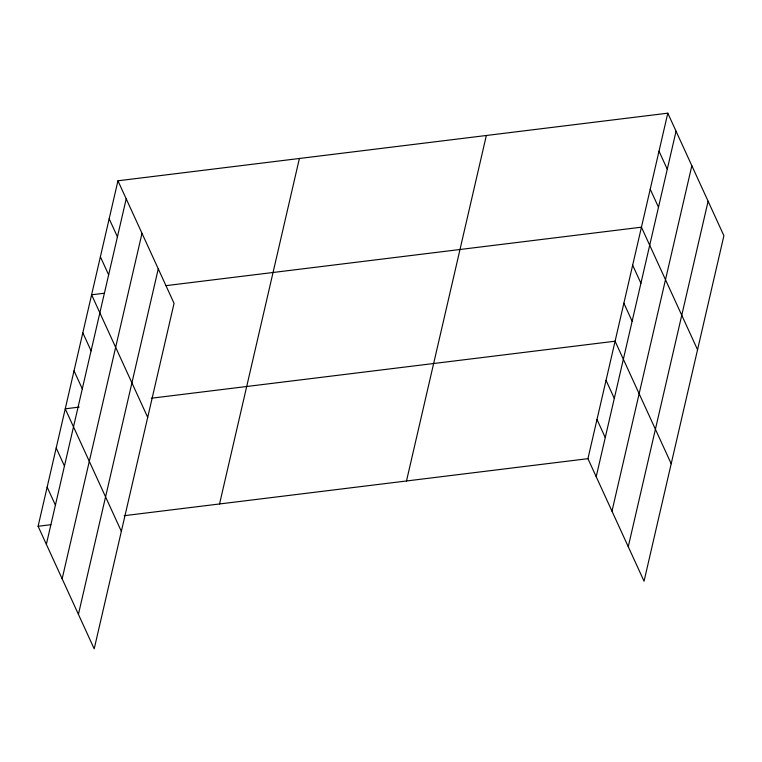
<?xml version="1.0" encoding="UTF-8"?>
<svg xmlns="http://www.w3.org/2000/svg" width="762" height="762" viewBox="0 0 762 762"><rect width="100%" height="100%" fill="white"/><g stroke="black" fill="none" stroke-linecap="round" stroke-linejoin="round"><path stroke-width="1.14" d="M117.948 180.794L174.06 303.333L94.202 648.824L38.1 526.275L117.948 180.794L667.798 113.176L723.9 235.725L644.052 581.206L587.94 458.667L667.798 113.176M46.358 544.316L126.206 198.834M62.151 578.806L141.999 233.315M78.419 614.334L158.267 268.853M219.551 503.968L299.399 158.477M406.498 480.974L486.347 135.493M596.208 476.707L676.056 131.216M611.991 511.197L691.839 165.706M628.259 546.725L708.108 201.235M104.394 293.227L91.602 294.799L147.704 417.347M166.04 285.645L641.442 227.19L697.554 349.729M79.21 407.099L65.246 408.813L121.358 531.352M151.324 398.231L615.096 341.205L671.198 463.744M38.1 526.275L50.892 524.704M124.168 515.693L587.94 458.667M659.016 151.181L667.274 169.221M650.224 189.186L658.492 207.226M632.66 265.195L640.918 283.235M623.878 303.2L632.136 321.24M606.047 380.352L614.305 398.393M596.998 419.51L605.257 437.55M109.166 218.789L117.424 236.83M100.384 256.794L108.642 274.834M82.82 332.803L91.078 350.844M74.028 370.808L82.296 388.849M56.197 447.97L64.456 466.011M47.149 487.118L55.407 505.158"/></g></svg>
